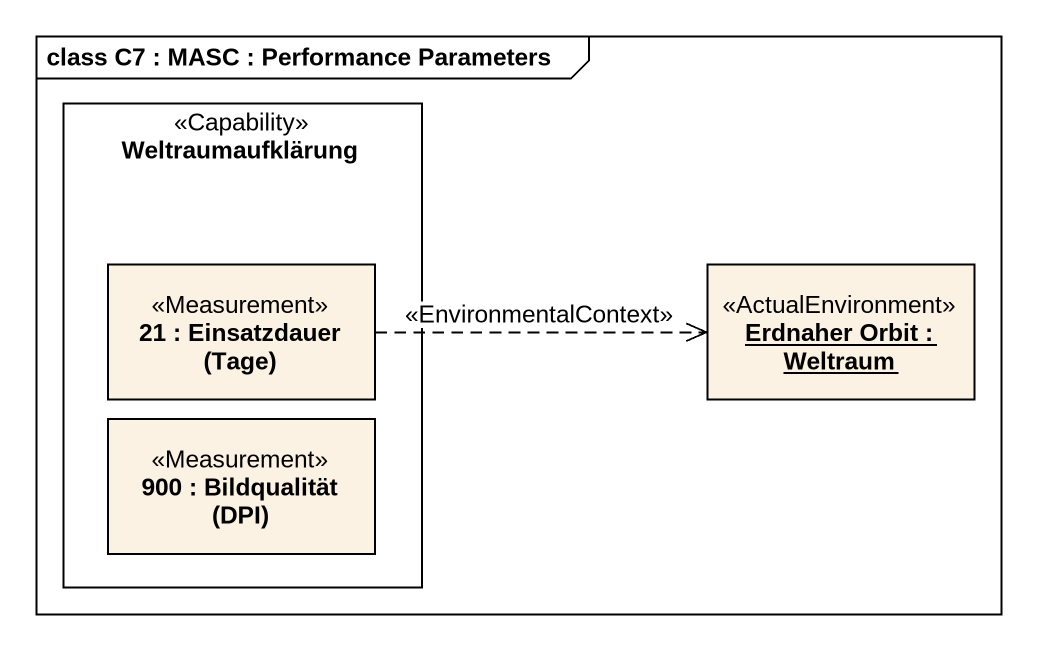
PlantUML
@startuml
mainframe class C7 : MASC : Performance Parameters
allowmixing
hide circle
hide empty members
rectangle Weltraumaufklärung <<Capability>> {
  rectangle "21 : Einsatzdauer (Tage)" as p21 <<Measurement>>
  rectangle "900 : Bildqualität (DPI)" as p900 <<Measurement>>
}
object "Erdnaher Orbit : Weltraum" as Erdnaher_Orbit <<ActualEnvironment>>
p21 .right.> Erdnaher_Orbit : <<EnvironmentalContext>>
@enduml
